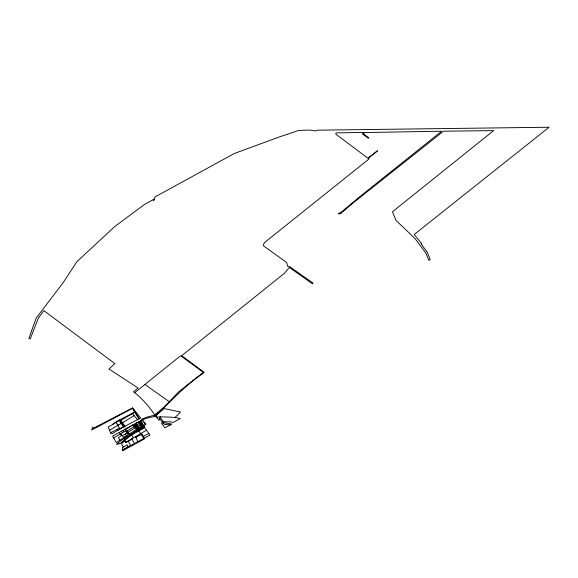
<?xml version="1.0" encoding="UTF-8"?>
<svg xmlns="http://www.w3.org/2000/svg" width="578" height="578" viewBox="0 0 578 578"><rect width="100%" height="100%" fill="white"/><g stroke="black" fill="none" stroke-linecap="round" stroke-linejoin="round"><path stroke-width="0.87" d="M159.68 418.66L162.057 421.781L170.77 421.817L173.162 422.504L180.199 418.609C173.754 416.731 166.847 417.164 160.279 416.81L159.138 420.351L155.988 416.543M137.846 441.621L135.606 436.636L133.475 437.705L128.164 440.985L130.693 445.537L122.572 449.98L149.977 435.104L144.76 427.727C136.704 432.265 127.492 436.303 121.539 443.601L123.186 447.148L122.406 447.639L122.623 450.761L144.601 438.832L142.065 434.092L135.888 437.271L135.606 436.636L146.472 430.148M169.267 401.724L178.645 391.833L203.326 372.362L180.632 355.737L134.674 392.693L133.511 391.768L138.135 388.048L108.902 368.974L114.87 363.627L43.885 310.661L38.321 318.117L30.244 338.925L28.9 338.368L36.19 318.073L63.11 282.743L76.86 261.704L114.841 226.453L144.413 204.525L154.037 199.157L153.611 200.718L155.085 196.903L234.292 153.495L279.319 136.957L298.812 130.411L310.14 130.05L316.05 130.968L317.51 130.18L549.1 127.239L414.202 234.48L421.615 243.576L421.145 243.923L427.2 252.21L430.227 259.508L428.984 260.476L425.719 252.882L415.112 238.678L396.125 220.521L392.448 211.779L493.605 130.628L443.514 131.206L354.639 201.686L340.63 213.6L338.542 213.99L338.571 213.347L340.637 212.675L359.675 196.795L441.657 131.235L364.4 132.528L363.432 133.814L368.793 137.875L368.294 138.272L362.457 133.872L363.432 132.427L336.013 132.904L335.89 134.219L367.854 158.162L377.644 150.728L368.186 158.372L368.995 158.979L264.478 242.594L263.373 244.74L263.741 246.033L285.966 262.022L287.056 263.575L287.526 266.277L289.144 266.314L312.987 283.047L312.539 283.841L289.368 267.462L284.398 273.3L181.702 355.708L204.222 372.377L202.741 373.554C185.039 385.526 170.915 401.342 155.359 415.784L154.528 416.579L148.886 417.554L142.116 419.801L141.581 419.151L147.217 417.027L154.319 415.242L163.336 407.678L169.267 401.724L144.926 384.478M174.961 417.54L180.553 412.035L164.109 408.574L155.193 416.247L157.548 417.121L160.279 416.81M137.882 430.032L136.076 431.766L144.688 426.766L144.211 425.69L141.921 426.781L137.882 430.032L138.279 430.465M143.2 425.032L129.132 434.136L127.016 431.058L134.284 426.564L134.876 427.243M141.718 426.362L119.762 443.861L119.176 443.355L116.958 444.641L116.662 443.969L122.991 439.244L136.242 430.957M123.598 426.947L119.155 420.64L108.194 427.077L110.947 433.507L112.313 433.601L122.283 427.619L140.635 417.995L132.521 407.902L93.376 428.284L92.776 426.896L91.627 429.981L132.463 408.422L138.857 418.971M119.877 440.133L116.323 442.553L112.631 436.079L132.709 425.04L133.98 426.831M128.164 440.985L125.527 442.596L132.08 439.222L134.428 443.492M113.707 438.008L120.614 433.753L123.967 437.532L128.15 434.75L125.036 429.244M119.241 432.423L120.318 433.955L125.859 430.848M121.814 435.386L118.36 437.705L119.921 440.205L123.967 437.532M126.481 435.848L123.193 438.052L123.67 438.767M138.026 429.909L144.312 425.921M132.709 425.04L126.849 428.724L126.661 428.356M137.499 419.722L134.132 415.604L121.821 423.197L124.205 426.672M109.56 430.278L120.975 423.544M122.37 435.747L127.088 432.908M127.839 432.279L135.324 427.778L136.675 429.389L132.904 424.938L142.239 419.946L145.916 424.259L143.416 425.466L141.032 420.56M124.942 439.981L125.007 441.093L123.208 442.163L123.013 441.773M123.186 447.148L127.117 444.879L128.215 446.895M134.84 412.295L120.939 420.249L120.419 419.455L117.955 420.712L112.963 423.934L113.295 424.144M134.472 411.717L132.073 413.458L120.419 419.455L125.086 426.564L124.393 426.947L119.567 419.888M119.805 428.775L123.439 426.737M170.214 424.909L164.875 427.821L161.37 423.009L164.297 422.793L171.861 424.05L170.214 424.909L164.203 424.331L162.989 422.886M138.677 430.798L142.773 436.708L148.806 433.449M110.622 432.763L119.451 428.19M136.372 423.501L134.342 424.534L136.249 428.464L138.287 427.438M138.821 422.265L140.851 421.239M134.66 425.184L136.69 424.158M139.139 422.923L141.169 421.897M141.429 422.417L137.253 424.527L138.019 426.102L142.188 423.992M134.977 425.841L137.008 424.816M139.457 423.58L141.494 422.554M135.295 426.499L137.333 425.466M135.613 427.149L137.651 426.123M140.093 424.888L142.13 423.862M135.931 427.807L137.969 426.781M140.411 425.545L142.448 424.519M140.729 426.203L142.73 425.097M116.048 422.467L118.252 425.112M134.674 392.693C142.896 399.066 149.608 407.215 155.359 415.784M130.888 434.28L131.473 434.837M132.485 413.61L134.132 415.604M145.468 424.476L143.026 420.871M125.007 441.093L125.961 442.293M121.366 431.253L122.384 432.546M132.521 407.902L134.92 410.965L139.363 418.696M117.074 429.375L117.898 430.516M120.318 433.955L121.496 435.602M160.149 417.2L163.249 421.586M131.748 435.256L133.475 437.705M129.132 434.136L125.599 428.941M123.157 430.278L124.06 431.737M142.773 436.708L143.799 438.406M117.117 424.288L119.978 429.064M125.375 433.934L127.521 437.662M131.863 438.803L132.08 439.222M142.766 425.177L140.692 420.907L135.707 423.595L137.976 428.269L141.191 426.34L141.01 425.964M138.619 421.861L141.01 426.788M136.206 423.161L138.655 428.204M124.855 438.066L125.058 439.28"/></g></svg>
